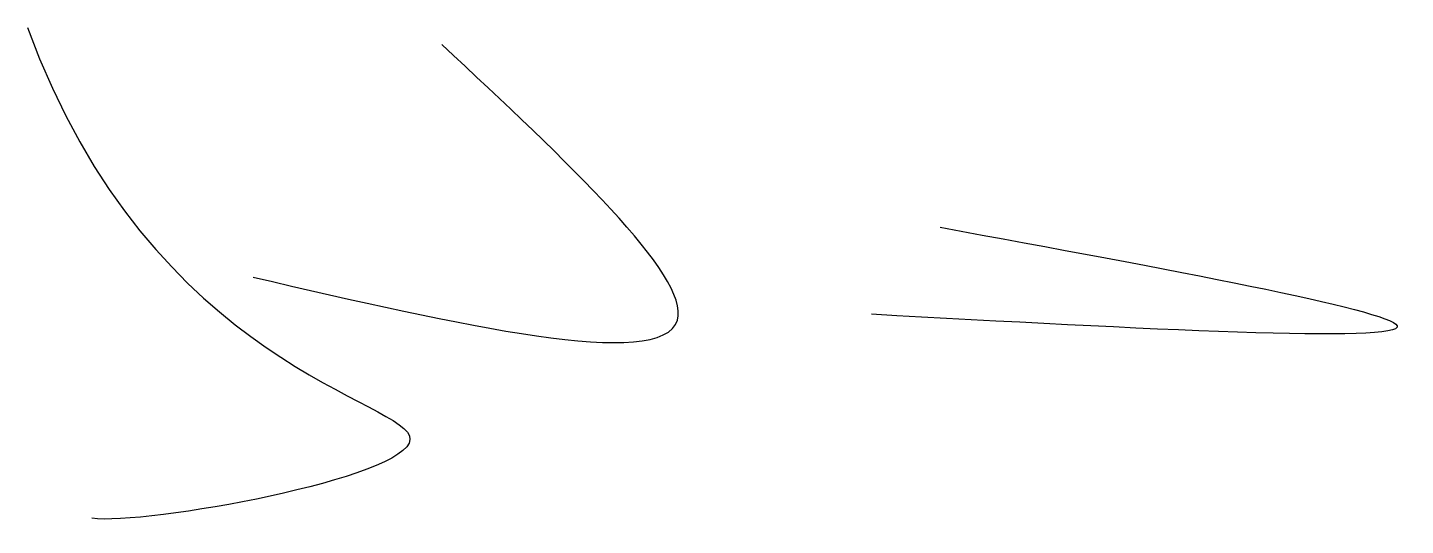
# Model space of a CAD drawing. Header units: inches. Extents: x 4.1 to 40.3, y 1 to 14.1.
import ezdxf

# ---------------------------------------------------------------- set-up
doc = ezdxf.new("R2010")
doc.units = ezdxf.units.IN
doc.header["$MEASUREMENT"] = 0

msp = doc.modelspace()

# ---------------------------------------------------------------- linework, layer by layer
msp.add_open_spline([(4.092, 14.052), (7.355, 5.06), (21.008, 3.449), (7.167, 0.976), (5.78, 1.163)], degree=3)
for points in [[(10.018, 7.495), (21.158, 6.371), (14.969, 13.603)], [(28.059, 8.807), (40.061, 6.221), (26.259, 6.521)]]:
    msp.add_spline(points, degree=3)

doc.saveas('drawing.dxf')
